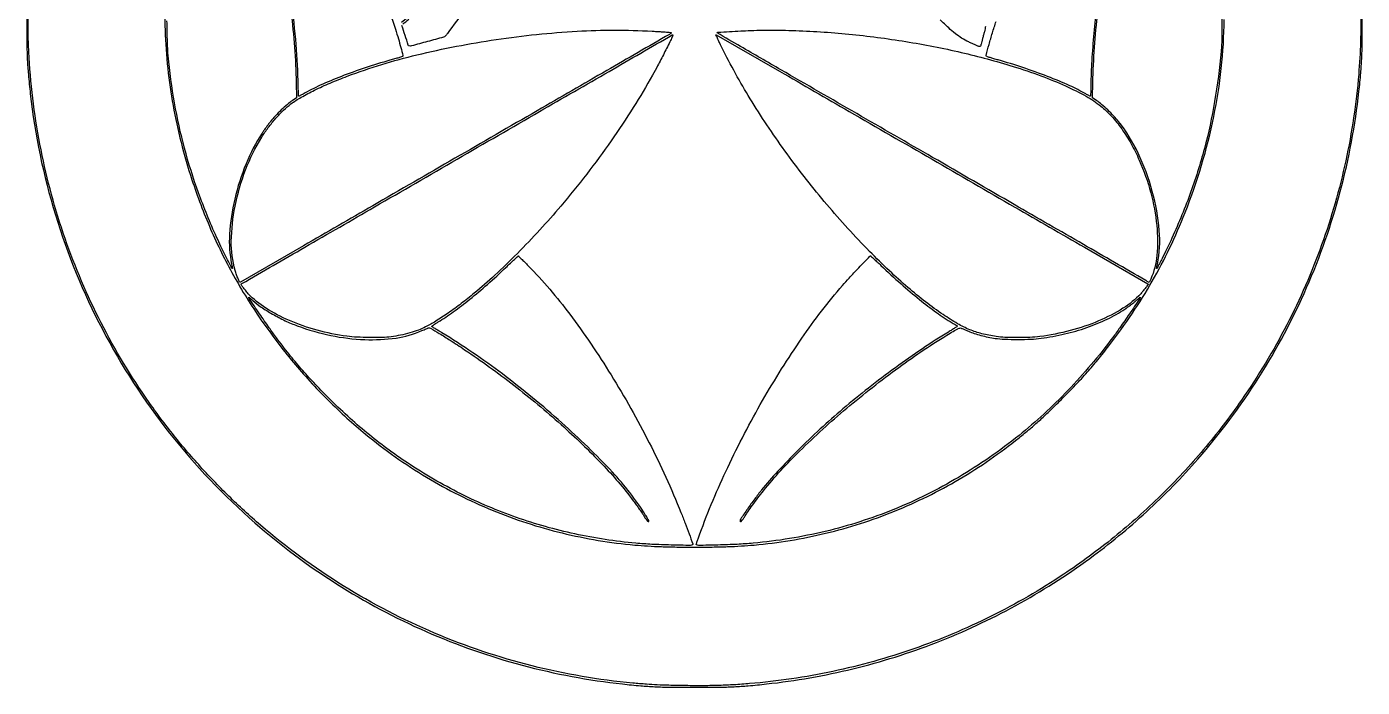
# Model space of a CAD drawing. Extents: x 3 to 2218, y 3 to 2219.
# Drawn here: x 3 to 2218, y 3 to 1098 of the extents above; entities that cross this region are included whole.
import ezdxf

# ---------------------------------------------------------------- set-up
doc = ezdxf.new("R2010")
doc.units = 0

msp = doc.modelspace()

# ---------------------------------------------------------------- linework, layer by layer
for points in [[(762.550944, 1170.536762, -0.000051), (731.020674, 1127.974426, -0.000164), (700.464272, 1086.763743, -0.030184), (697.044453, 1082.692828, -0.135782), (694.184073, 1080.971085, -0.001021), (667.548703, 1073.602964, -0.001212), (641.12918, 1066.42139, -0.111014), (637.145042, 1066.254482, -0.274697), (635.627359, 1067.573354, -0.00208), (630.33169, 1083.822859, -0.002015), (625.161011, 1100.141368, -0.293175)], [(235.587573, 1202.760746, 0.035235), (232.006478, 1092.668624, 0.016761), (236.568699, 1028.919428, 0.018297), (245.325505, 967.470842, 0.018216), (258.595262, 906.579566, 0.01631), (276.6897, 844.5, 0.023124), (307.750922, 762.593346, 0.024556), (345.699288, 685.576871, 0.024425), (391.221469, 612.278747, 0.022363), (444.951497, 541.5, 0.012419), (472.411863, 510.119412, 0.01097), (502.530755, 478.78667, 0.011045), (533.74663, 449.050833, 0.013176), (564.5, 422.473656, 0.036256), (665.785215, 351.100965, 0.03776), (774.988309, 296.193098, 0.037931), (890.732833, 258.531809, 0.037291), (1011.5, 238.520966, 0.0075), (1032.711841, 236.934337, 0.006056), (1055.531551, 235.848449, 0.005358), (1081.053885, 235.21735, 0.003502), (1110.5, 235.011127, 0.003502), (1139.946115, 235.21735, 0.005358), (1165.468449, 235.848449, 0.006056), (1188.288159, 236.934337, 0.0075), (1209.5, 238.520966, 0.036683), (1328.096491, 258.02436, 0.03708), (1442.128685, 294.608948, 0.037017), (1549.686846, 347.708233, 0.036286), (1649, 416.400757, 0.006017), (1667.169074, 431.38688, 0.008621), (1682.880052, 445.137715, 0.007962), (1699.00321, 460.22228, 0.004187), (1718.58189, 479.452822, 0.005515), (1742.576597, 503.953507, 0.009402), (1762.006071, 525.014245, 0.010081), (1779.65963, 545.712841, 0.007736), (1798.129239, 569, 0.015424), (1836.9948, 622.957802, 0.01848), (1870.057448, 676.115808, 0.018719), (1898.754972, 730.966698, 0.016624), (1924.507431, 790, 0.04397), (1972.02791, 949.116771, 0.047494), (1989.376917, 1110.002699, 0.04843)], [(574.439094, 1197.231713, -0.030781), (614.36558, 1094, -0.005439), (619.198194, 1078.188692, -0.007041), (623.267998, 1063.578219, -0.001918), (626.691345, 1050.378005, -0.286984), (626.234366, 1048.946638, -0.102004), (625.595494, 1048.598025, -0.00074), (619.751705, 1046.824037, -0.002773), (613.032287, 1044.83569, -0.001769), (605.196971, 1042.594341, 0.011388), (563.952911, 1029.93297, 0.012529), (524.634327, 1015.772465, 0.013445), (489.513016, 1001.021381, 0.022939), (461.153934, 986.602059, -0.004687), (458.668351, 985.221875, -0.006863), (456.453467, 984.058105, -0.003627), (454.566172, 983.11644, -0.114383), (454.063841, 983, -0.397518), (453.752953, 983.293555, -0.000817), (453.347533, 990.564063, -0.004506), (452.972735, 998.876287, -0.002706), (452.670148, 1008.75, 0.015582), (448.800694, 1077.301417, 0.012458), (440.496929, 1150.826101, 0.0123)], [(626.347219, 1102.558341, -0.000038), (636.389284, 1110.52042, -0.000246)], [(2.549817, 1110.5, 0.002677), (2.768428, 1069.671102, 0.009469), (3.545476, 1043.467873, 0.010991), (5.250638, 1019.343092, 0.004628), (8.554588, 987, 0.046498), (50.089158, 786.216953, 0.046378), (128.033331, 596.384157, 0.046352), (239.682652, 424.072806, 0.046334), (381.176866, 275.253816, 0.038168), (516.322379, 174.269662, 0.038145), (665.273935, 94.979102, 0.038106), (824.693363, 39.169926, 0.037917), (991, 8.086819, 0.004938), (1021.341164, 5.07025, 0.01073), (1044.697925, 3.485149, 0.009005), (1070.478379, 2.755575, 0.002571), (1110.5, 2.549817, 0.002559), (1150.494155, 2.754533, 0.008999), (1176.220924, 3.481093, 0.0107), (1199.562923, 5.062123, 0.004872), (1230, 8.078317, 0.032667), (1373.312406, 33.244112, 0.032841), (1511.86454, 76.832799, 0.032832), (1643.550661, 138.201446, 0.032611), (1766.38239, 216.403079, 0.014044), (1814.23296, 253.557237, 0.01368), (1860.352892, 293.655445, 0.013646), (1904.326954, 336.322778, 0.013793), (1945.746184, 381.176866, 0.038195), (2046.737792, 516.347815, 0.038115), (2126.07301, 665.40087, 0.038092), (2181.902538, 824.858025, 0.038048), (2212.921683, 991, 0.004872), (2215.937877, 1021.437077, 0.0107), (2217.518907, 1044.779076, 0.008999), (2218.245467, 1070.505845, 0.002559), (2218.450183, 1110.5, 0.002559)], [(2215.958785, 1128.740764, -0.011892), (2215.536464, 1073.312543, -0.012932), (2212.451511, 1019.5, -0.032582), (2190.967635, 875.66594, -0.032941), (2151.02603, 736.38163, -0.032943), (2093.140834, 603.559137, -0.032598), (2018.133072, 479, -0.023714), (1955.13335, 396.917214, -0.02345), (1884.420174, 320.84829, -0.023409), (1806.764888, 251.608805, -0.02343), (1723, 189.95423, -0.031627), (1602.616163, 120.317932, -0.031545), (1474.308583, 66.353929, -0.031506), (1340.073181, 28.904778, -0.031368), (1202, 8.551299, -0.005951), (1176.026317, 6.684779, -0.007339), (1151.770797, 5.588674, -0.006814), (1126.081125, 5.155659, -0.004109), (1095.621581, 5.307699, -0.002172), (1067.727001, 5.79739, -0.006549), (1048.71664, 6.462934, -0.00738), (1030.987539, 7.578748, -0.003424), (1008, 9.524972, -0.039078), (840.949313, 38.102059, -0.038386), (679.339295, 92.426423, -0.038338), (527.743994, 170.896394, -0.038763), (390.5, 271.336777, -0.016442), (337.83088, 319.635794, -0.015911), (287.850892, 371.806721, -0.015951), (241.414963, 426.911205, -0.016744), (199.3652, 484, -0.034133), (121.609649, 615.762064, -0.03481), (63.080619, 756.033231, -0.034713), (24.448324, 903.445959, -0.033536), (6.014705, 1056.5, -0.010665), (4.968835, 1089.706891, -0.006906), (5.109365, 1128.149755, -0.006855)], [(441.177665, 1122.742153, -0.024006), (449.674864, 1005.5), (450.283652, 980.5), (442.90444, 975.5, 0.030403), (434.967018, 969.386558, 0.012114), (424.829642, 960.105628, 0.012223), (414.810741, 949.994242, 0.02115), (407.062341, 941.053338, 0.008078), (403.947952, 937.003969, 0.004146), (400.169548, 931.834477, 0.004119), (396.36657, 926.44662, 0.006197), (393.148045, 921.68105, 0.048518), (366.385364, 870.853156, 0.039686), (347.73408, 812.296731, 0.040911), (339.10198, 754.098998, 0.06744), (342.535184, 704.567572, -0.005632), (343.05851, 701.884298, -0.008836), (343.441464, 699.565562, -0.003662), (343.716497, 697.595146, -0.233289), (343.607684, 697.274351, -0.51125), (342.936422, 697.382552, -0.000367), (333.563904, 716.06287, -0.003476), (324.768312, 733.934663, -0.005929), (317.702733, 749, -0.019716), (287.542763, 822.94899, -0.021791), (264.403649, 896.639815, -0.021888), (247.848303, 971.762618, -0.020265), (237.4114, 1050, -0.015485), (236.026014, 1072.635927, -0.004381), (235.2704, 1107.943088, -0.004458)], [(634.720022, 1113.246285, -0.000092), (624.349845, 1105.140068, -0.167359)], [(1593.266009, 1098.693488, -0.004589), (1592.496183, 1094.68125, -0.009632), (1591.445408, 1089.937939, -0.006268), (1590.057995, 1084.5, 0.00044), (1588.567689, 1078.930579, 0.000555), (1587.199391, 1073.776051, 0.000439), (1586.060121, 1069.449619, 0.004485), (1585.605767, 1067.652515, -0.03072), (1585.123939, 1066.095374, -0.159929), (1584.567081, 1065.404894, -0.168691), (1583.727066, 1065.198696, -0.035109), (1582.206481, 1065.449884, -0.043829), (1580.50205, 1066.017561, -0.003548), (1576.182529, 1067.926895, -0.004758), (1571.059412, 1070.293929, -0.003638), (1565.5, 1072.97672, -0.023271), (1553.745793, 1079.450292, -0.027643), (1543.327672, 1086.657839, -0.022469), (1532.20204, 1096.132434, -0.009243), (1517.961359, 1109.909124, -0.00975)], [(1776.734717, 1121.682352, 0.01617), (1769.003846, 1030.5, 0.003231), (1768.62286, 1022.184401, 0.002324), (1768.300633, 1012.895312, 0.002346), (1768.076594, 1004.053897, 0.00507), (1768.005143, 997.25, -0.005656), (1767.938748, 991.562651, -0.010923), (1767.734755, 987.015529, -0.005137), (1767.453392, 983.366378, -0.388891), (1767.053576, 983, -0.112786), (1766.437732, 983.140707, -0.005451), (1764.541529, 984.080525, -0.008656), (1762.304204, 985.269182, -0.006113), (1759.830945, 986.678384, 0.027964), (1733.211663, 1000.341419, 0.01209), (1696.410581, 1015.646251, 0.01165), (1655.251413, 1030.514117, 0.012601), (1614.5, 1043.037177, -0.001873), (1607.163344, 1045.120603, -0.002922), (1600.861508, 1046.975657, -0.000835), (1595.396148, 1048.629208, -0.099502), (1594.751943, 1048.975984, -0.294309), (1594.19865, 1050.726283, -0.001562), (1599.181407, 1068.77203, -0.006678), (1604.790808, 1087.855798, -0.006456), (1610.968652, 1107, -0.016753)], [(1985.578394, 1122.558246, -0.003993), (1985.407971, 1080.760354, -0.019217), (1984.207224, 1057, -0.019993), (1973.462319, 974.104739, -0.022894), (1956.44467, 896.049397, -0.022925), (1932.385692, 819.969898, -0.020154), (1900.528111, 743, -0.005719), (1894.147132, 729.591314, -0.003445), (1886.289494, 713.830777, -0.00036), (1877.943447, 697.404898, -0.509654), (1877.355081, 697.311586, -0.235503), (1877.257796, 697.602401, -0.003002), (1877.547598, 699.576499, -0.007977), (1877.938766, 701.886893, -0.005052), (1878.464816, 704.567572, 0.073083), (1881.690323, 760.143338, 0.044631), (1870.089649, 824.947397, 0.043709), (1846.575039, 888.633377, 0.05791), (1813.947012, 941.053338, 0.02104), (1806.184337, 950.002562, 0.012198), (1796.161135, 960.114627, 0.012088), (1786.025571, 969.392435, 0.030397), (1778.09556, 975.5), (1770.716348, 980.5), (1771.332485, 1005.5, -0.023702), (1779.766189, 1122.372992, -0.020606)]]:
    msp.add_lwpolyline(points, format="xyb")
for points in [[(1040, 1090.887409, -0.001243), (1047.632813, 1090.435233, -0.001241), (1055.26875, 1089.944795, -0.001213), (1061.936184, 1089.483699, -0.004899), (1066, 1089.152704, -0.002625), (1071.009658, 1088.668691, -0.083664), (1072.193765, 1088.342885, -0.53105), (1072.275771, 1087.83147, -0.043155), (1071, 1086.826576, -0.014252), (1068.922132, 1085.545689, -0.000003), (964.80625, 1025.390682, -0.000065), (849.487072, 958.783532, -0.000039), (713, 879.98781, 0.000004), (576.632843, 801.274064, 0.000007), (461.710925, 734.935566), (357.372564, 674.70448, 0.005204), (356.760594, 674.342667, -0.445832), (355.744429, 674.650795, -0.008754), (353.262886, 680.206003, -0.016203), (350.696383, 686.819115, -0.013659), (348.401912, 693.970177, -0.075941), (341.994034, 742.39024, -0.044297), (348.3525, 800.735558, -0.042207), (365.741259, 860.878121, -0.047076), (392.529122, 914.960127, -0.021618), (403.387041, 930.92663, -0.019878), (415.876005, 946.364792, -0.020679), (428.816202, 959.944541, -0.033485), (441, 970.232084, -0.029359), (457.804426, 981.135649, -0.014962), (480.056608, 992.917499, -0.013624), (506.034764, 1004.824587, -0.011161), (534.398186, 1016.160175, -0.030462), (649.913156, 1051.511574, -0.022339), (781.50686, 1077.011672, -0.022214), (915.91957, 1090.812374, -0.028653)], [(1272.5, 1091.992137, -0.016486), (1366.545681, 1085.935798, -0.015937), (1461.062471, 1073.660615, -0.016199), (1552.949329, 1055.663061, -0.018717), (1639.098365, 1032.446105, -0.013465), (1685.126724, 1016.803444, -0.01754), (1726.291903, 999.901166, -0.01953), (1760.46387, 982.811285, -0.043872), (1784.526884, 966.682981, -0.039731), (1802.2441, 949.924774, -0.028761), (1819.257755, 928.724747, -0.026934), (1834.880686, 904.076008, -0.024011), (1848.426417, 876.944077, -0.037687), (1867.527132, 822.895748, -0.042028), (1877.44098, 768.525367, -0.046129), (1877.647127, 718.971569, -0.082274), (1867.500297, 679.596588), (1864.963152, 673.859654), (1861.731576, 675.822079, 0.005529), (1859.083004, 677.39064, 0.000002), (1755.755526, 737.050198, 0.000032), (1641.07863, 803.252399, 0.000019), (1505.5, 881.502483, -0.000014), (1254.008874, 1026.648578, -0.000373), (1187.007031, 1065.387276, -0.000064), (1148.22529, 1087.855048, -0.510167), (1148.163236, 1088.460807, -0.167729), (1149.348091, 1088.957597, -0.000387), (1168.535773, 1090.184995, -0.002872), (1187.216631, 1091.257786, -0.004334), (1203.5, 1091.957624, -0.00178), (1224.240841, 1092.595041, -0.006666), (1237.276006, 1092.775343, -0.006407), (1250.557832, 1092.611796, -0.001554)], [(1074.035878, 1082.594366, -0.025871), (1070.924363, 1075.53316, -0.001483), (1060.183972, 1054.375993, -0.002505), (1049.216699, 1033.192278, -0.006497), (1041.039566, 1018.070947, -0.013955), (1009.015417, 964.235895, -0.011717), (972.182111, 908.981963, -0.011402), (931.651711, 853.881557, -0.011289), (888.520827, 800.5, -0.010533), (853.963608, 761.354695, -0.009494), (816.593667, 722.293949, -0.009776), (779.283424, 686.189285, -0.01433), (744.97072, 656.048031, -0.010675), (723.608897, 639.097538, -0.010865), (701.666889, 623.17702, -0.011499), (681.154599, 609.651175, -0.023545), (664.372036, 600.200189, -0.027526), (652.325491, 594.953516, -0.019484), (638.305528, 590.357852, -0.018372), (622.983103, 586.591069, -0.01692), (607, 583.839576, -0.028204), (592.729626, 582.691924, -0.009429), (571.787187, 582.58723, -0.009673), (550.318614, 583.300322, -0.020533), (533.764106, 584.854516, -0.032324), (484.304352, 594.844212, -0.035857), (438.286796, 610.895115, -0.038909), (399.083554, 631.557883, -0.06406), (370.242962, 655.399427, -0.013801), (365.3101, 660.973364, -0.01924), (361.23569, 666.240762, -0.013409), (358.231049, 670.69843, -0.469793), (358.571005, 671.752049, 0.035866), (359.309073, 672.110404, 0.000001), (464.095858, 732.624482, 0.000054), (579.54444, 799.312639, 0.000033), (716.5, 878.45584, -0.000062), (853.441903, 957.58053, -0.000103), (968.844292, 1024.209206, -0.000001), (1073.665624, 1084.699824, -0.094893), (1074.225249, 1084.894126, -0.390056), (1074.432948, 1084.752381, -0.07773), (1074.468787, 1084.262244, -0.046718), (1074.335394, 1083.510105, -0.023611)], [(1504.628998, 878.394736, -0.000024), (1641.87836, 799.149303, -0.000041), (1757.477146, 732.384458), (1862.534482, 671.696407, -0.057283), (1862.846391, 671.465011, -0.377052), (1862.937166, 670.531559, -0.005226), (1859.29143, 665.579837, -0.01303), (1855.124083, 660.332223, -0.013711), (1850.757038, 655.399427, -0.065396), (1821.325356, 631.20071, -0.038973), (1781.02739, 610.240615, -0.036034), (1733.833104, 594.092434, -0.033198), (1683.5, 584.346185, -0.020854), (1667.091166, 582.977907, -0.010225), (1646.121307, 582.536582, -0.010081), (1625.599914, 582.938214, -0.026753), (1611, 584.303223, -0.024519), (1587.215894, 589.019195, -0.036956), (1567.158144, 595.636064, -0.033861), (1547.075064, 605.591773, -0.016808), (1523.003202, 620.735005, -0.015518), (1493.89701, 641.786827, -0.013245), (1464.53684, 665.709424, -0.012069), (1433.919199, 693.349046, -0.008651), (1401, 725.639914, -0.01899), (1330.155939, 803.265077, -0.018094), (1264.202547, 887.270087, -0.018511), (1206.101561, 973.597385, -0.022926), (1158.848334, 1058.166999, -0.001204), (1152.078677, 1071.786704, -0.006155), (1148.428716, 1079.409457, -0.003827), (1146.100208, 1084.532554, -0.542977), (1146.403749, 1085, -0.131537), (1146.67613, 1084.927082), (1251.778543, 1024.309704, -0.000067), (1367.378571, 957.61714, -0.00004)], [(834.60535, 701.75, -0.033444), (903.391495, 621.498036, -0.021843), (972.073592, 520.689576, -0.020929), (1035.361888, 408.21725, -0.021895), (1087.99972, 292.5, -0.004046), (1094.942578, 274.863491, -0.004139), (1101.54579, 257.249128, -0.000606), (1107.735484, 240.248719, -0.291173), (1107.493534, 239.160201, -0.203896), (1104.00933, 237.75594, -0.001436), (1071.517884, 238.471792, -0.006058), (1039.602801, 239.653765, -0.010293), (1012.951466, 241.514899, -0.030308), (911.987591, 256.867318, -0.031706), (815.168643, 284.173438, -0.031701), (722.563074, 323.508266, -0.030273), (634.17759, 374.770524, -0.012719), (599.809358, 398.869873, -0.01315), (567.099035, 424.428531, -0.012865), (535.126225, 452.206143, -0.011093), (502.968154, 482.968154, -0.007482), (478.794222, 507.876612, -0.010298), (457.880427, 531.01809, -0.01031), (437.956522, 554.979174, -0.007528), (416.785397, 582.371561, -0.007838), (404.738371, 598.990009, -0.003129), (388.734311, 622.118037, -0.000506), (371.719286, 647.093225, -0.150378), (371, 649.430745, -0.622889), (371.211552, 649.534673, -0.005657), (372.982813, 648.134738, -0.010205), (375.160264, 646.298614, -0.005628), (377.75, 643.970618, 0.03856), (391.309463, 633.307323, 0.018232), (410.258909, 621.614653, 0.017823), (431.283528, 610.64877, 0.02245), (451.5, 602.096069, 0.038156), (507.240273, 586.1247, 0.041021), (563.421181, 579.305824, 0.044241), (615.331893, 581.884743, 0.069663), (658.18418, 594.075648, -0.003452), (661.897868, 595.686911, -0.004378), (665.350978, 597.12129, -0.003466), (668.262501, 598.277482, -0.035536), (669.5, 598.660334, -0.192595), (672.571383, 598.19131, -0.003462), (687.095708, 589.504905, -0.007219), (705.321923, 578.069038, -0.003222), (729, 562.514148, -0.018007), (810.936931, 503.561475, -0.017614), (889.042249, 438.449539, -0.018517), (957.267987, 372.665977, -0.030867), (1008.958275, 311.900948, -0.00461), (1013.868672, 305.221692, -0.003865), (1018.955641, 298.050677, -0.003901), (1023.502431, 291.425455, -0.010699), (1026.574658, 286.656141, 0.011826), (1030.143382, 281.143387, 0.044296), (1032.756025, 277.956481, 0.190157), (1034.214206, 277.305765, 0.427132), (1035, 278.057795, 0.126181), (1034.81653, 278.773229, 0.003346), (1033.210964, 281.651948, 0.006809), (1031.243438, 285.017123, 0.004583), (1028.909663, 288.807795, 0.048502), (974.431745, 359.299755, 0.021606), (890.302179, 441.321719, 0.020917), (791.79912, 522.236593, 0.024265), (691.5, 590.462996, -0.000971), (685.311537, 594.263612, -0.001494), (679.971684, 597.57943, -0.000476), (675.356251, 600.470667, -0.043875), (674.722754, 600.950528, -0.468569), (674.742891, 601.434968, -0.006378), (677.441897, 603.445, -0.012455), (680.859831, 605.795682, -0.007242), (685.070865, 608.453801, 0.019319), (710.166836, 625.155858, 0.012842), (737.658745, 646.12173, 0.011689), (766.946268, 670.81975, 0.009224), (797.5, 698.853561, -0.001244), (805.210083, 706.157777, -0.002024), (811.797504, 712.317228, -0.000265), (817.679242, 717.766589, -0.165977), (818.087249, 717.947705, -0.219026), (818.488118, 717.804808, -0.000485), (823.181681, 713.211201, -0.003052), (828.455333, 707.976322, -0.001876)], [(1419.888519, 702.202521, 0.008439), (1453.187783, 671.588463, 0.012272), (1483.652464, 645.824603, 0.013867), (1511.848589, 624.402467, 0.019428), (1538.25, 606.986747, -0.002037), (1541.604761, 604.937523, -0.00333), (1544.429688, 603.170027, -0.000522), (1546.912831, 601.58963, -0.256131), (1547, 601.430627, -0.257772), (1546.911069, 601.26959, -0.000174), (1542.520313, 598.508675, -0.001918), (1537.597191, 595.441669, -0.001163), (1531.75, 591.8488, 0.011159), (1488.596386, 564.12925, 0.009171), (1443.761434, 532.684096, 0.009006), (1399.173424, 498.929596, 0.009578), (1356.75116, 464.261335, 0.010239), (1319.162221, 430.973655, 0.00962), (1282.162061, 395.488346, 0.010024), (1248.675678, 360.747036, 0.016374), (1221.87879, 329.835235, 0.010798), (1210.329584, 314.950338, 0.008182), (1198.286726, 298.149477, 0.003316), (1187.1794, 281.876123, 0.149163), (1186, 278.010686, 0.393779), (1186.724134, 277.233792, 0.210752), (1188.063209, 277.715253, 0.05176), (1190.369918, 280.416439, 0.01587), (1193.276087, 284.934286, -0.015332), (1198.77406, 293.501505, -0.006639), (1206.585813, 304.572217, -0.006331), (1215.577755, 316.638501, -0.006357), (1224.860339, 328.456673, -0.029922), (1284.740463, 394.254477, -0.017948), (1363.025917, 465.268084, -0.017538), (1449.562901, 533.232825, -0.021685), (1534.885044, 590.031171, -0.002972), (1544.034446, 595.490992, -0.025924), (1548.229634, 597.676328, -0.064484), (1550.83359, 598.480722, -0.141968), (1552.885044, 598.251596, -0.001055), (1554.436965, 597.603869, -0.000156), (1557.569176, 596.28766, -0.000176), (1561.269174, 594.729968, -0.000151), (1565.158959, 593.08938, 0.020894), (1574.68935, 589.527646, 0.014321), (1585.764685, 586.255998, 0.01371), (1597.640901, 583.460558, 0.013872), (1609.606092, 581.332508, 0.027627), (1624.798402, 579.915075, 0.009603), (1646.795069, 579.506219, 0.009751), (1669.067039, 579.954434, 0.023445), (1685.5, 581.379539, 0.023997), (1724.590132, 588.548202, 0.026587), (1761.471528, 599.254286, 0.027969), (1795.168421, 613.168786, 0.034509), (1824.714458, 629.949393, 0.008677), (1829.721173, 633.395752, 0.00685), (1835.02081, 637.291675, 0.006933), (1839.84298, 641.045654, 0.017034), (1843.25, 643.970618, -0.005775), (1845.839775, 646.297273, -0.010495), (1848.017188, 648.129023, -0.00598), (1849.783388, 649.51811, -0.621835), (1850, 649.411287, -0.150475), (1849.289406, 647.103587, -0.000492), (1832.230487, 622.082988, -0.003083), (1816.203562, 598.933396, -0.007766), (1804.1683, 582.331044, -0.015202), (1768.555573, 537.6728, -0.015139), (1730.247586, 495.197811, -0.015385), (1690.1066, 455.812914, -0.017141), (1649, 420.420244, -0.03527), (1548.472433, 350.748486, -0.037545), (1441.171248, 297.521087, -0.037692), (1327.514076, 261.103111, -0.036123), (1208.048534, 241.514899, -0.010293), (1181.397199, 239.653765, -0.006058), (1149.482116, 238.471792, -0.001436), (1116.99067, 237.75594, -0.203896), (1113.506466, 239.160201, -0.281346), (1113.393687, 239.627352, -0.001281), (1115.021521, 244.6368, -0.005386), (1116.970306, 250.372591, -0.003313), (1119.382238, 257.085802, -0.022685), (1165.605547, 367.364042, -0.019844), (1223.562405, 478.160182, -0.020215), (1288.644853, 581.494906, -0.027045), (1356.261642, 669.239681, -0.009683), (1366.935353, 681.166668, -0.003099), (1383.247519, 698.482389, -0.000406), (1401.290107, 717.367955, -0.204639), (1402.76973, 718, -0.188179), (1403.121561, 717.862725, -0.000316), (1408.007638, 713.35949, -0.002324), (1413.483282, 708.259147, -0.001428)]]:
    msp.add_lwpolyline(points, format="xyb", close=True)

doc.saveas('drawing.dxf')
